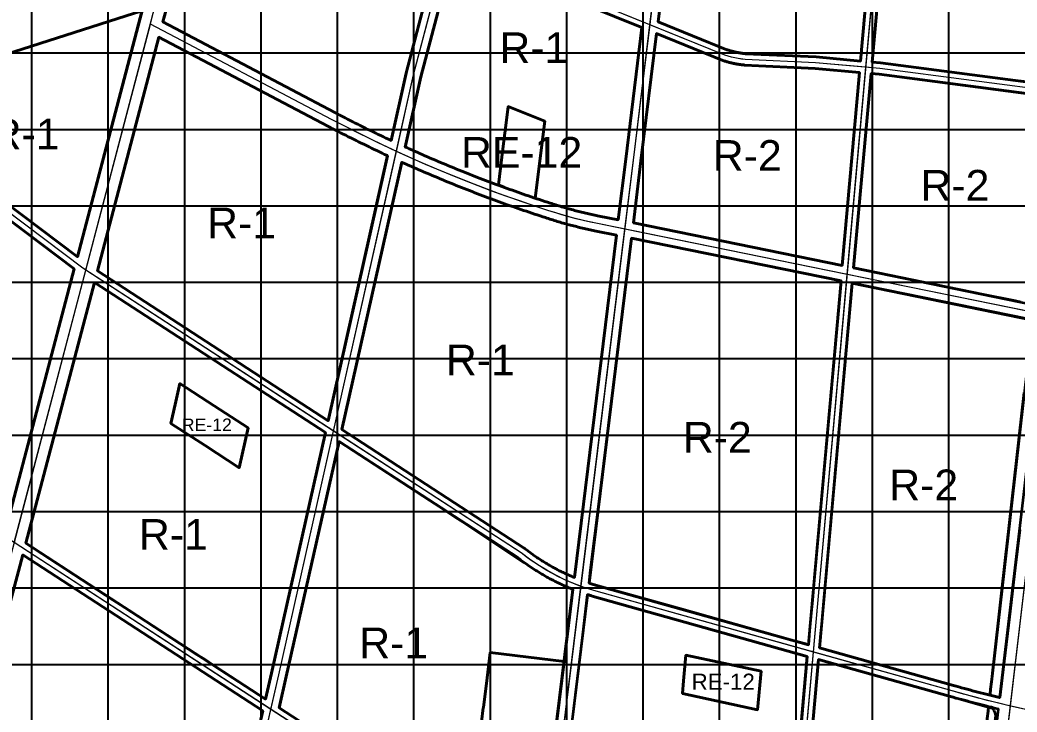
# Model space of a CAD drawing. Header units: millimetres. Extents: x 464536 to 476893, y 870501 to 881610.
# Drawn here: x 467784 to 469089, y 880138 to 881043 of the extents above; entities that cross this region are included whole.
import ezdxf
from ezdxf.enums import TextEntityAlignment as Align

# ---------------------------------------------------------------- set-up
doc = ezdxf.new("R2010")
doc.units = ezdxf.units.MM
for name, color, linetype, lineweight in [('Center_1', 7, 'Continuous', 5), ('Land Use Code', 7, 'Continuous', 35), ('Mixed use', 30, 'Continuous', 35), ('Proposed Road Net work', 7, 'Continuous', 35), ('Recreational _ Environmental', 84, 'Continuous', 35), ('Residence', 50, 'Continuous', 35), ('Services', 170, 'Continuous', 35), ('Urban Agriculture-', 90, 'Continuous', 35)]:
    doc.layers.add(name, color=color, linetype=linetype, lineweight=lineweight)
doc.layers.add('Grid1', color=7, linetype='Continuous')
doc.styles.add('Arial', font='arial.ttf')

msp = doc.modelspace()

# ---------------------------------------------------------------- linework, layer by layer
at = {"layer": 'Center_1'}
for points in [[(469383.8, 880086.4), (469143.9, 880131.8), (469108.7, 880139.1), (469073.7, 880147.1), (469038.8, 880155.8), (469004.2, 880165.2), (468535.4, 880296.6), (468522.6, 880300.7), (468510, 880305.4), (468497.6, 880310.7), (468485.5, 880316.6), (468473.7, 880323.1), (468462.2, 880330.1), (468451.1, 880337.7), (468440.3, 880345.8), (467866.6, 880718.4), (466805, 881519)], [(469174.6, 880945.5), (469173.4, 880945.7), (469156, 880947.6), (469149.6, 880948.3), (468909.8, 880979.6), (468825.7, 880987.2), (468733.3, 880991.5), (468724.4, 880992.7), (468715.6, 880994.6), (468707, 880997.1), (468017.7, 881276.8), (467829.2, 881397.8)], [(467753.2, 880270), (467961, 881060.3), (468044, 881376.1)], [(467878.7, 878637.3), (467878.1, 878640.9), (467874.3, 878668.4), (467870.9, 878695.9), (467867.9, 878723.5), (467865.5, 878751.6), (467863.5, 878779.7), (467862, 878807.9), (467860.8, 878843), (467860.4, 878878.2), (467860.8, 878913.3), (467861.9, 878948.4), (467863.8, 878983.4), (467866.5, 879018.5), (467870, 879053.4), (467874.2, 879088.3), (467879.2, 879123), (468123.2, 880186.3), (468299.5, 880971.3), (468382.5, 881287.1), (468396.6, 881340.5)], [(468151.4, 877312.7), (468278, 878344), (468282.1, 878377), (468282.2, 878378.2), (468587.1, 880859.8), (468634.7, 881247.7), (468643.1, 881315.6)], [(468338.5, 873812.6), (468355.6, 873957.5), (468418.1, 874496.9), (468508.1, 875263.4), (468569.7, 875800.9), (468575.1, 875846.3), (468658.6, 876548.8), (468816.4, 877901.2), (468829.9, 878009.8), (468852.7, 878215), (468863.4, 878307.3), (468873.2, 878383.8), (468885.1, 878491.3), (468895.2, 878573.2), (468896.9, 878586.6), (468907.2, 878673.6), (469113.1, 880420.4), (469144.9, 880701), (469219, 881312.4)], [(468762.3, 879539.8), (468764.2, 879561), (468916.1, 881256.3), (468917.7, 881287.9)], [(469346.1, 879762.3), (469041.1, 879829.9), (468995.4, 879840), (468451.9, 879956.6), (468431.1, 879962.5), (468410.5, 879969.2), (468390.1, 879976.5), (468370.1, 879984.5), (468350.3, 879993.3), (468330.8, 880002.7), (468311.6, 880012.7), (468292.8, 880023.4), (468274.4, 880034.8), (468256.4, 880046.7), (468238.8, 880059.3), (467665.7, 880431.5), (467125.5, 880838.9), (466645, 881201.3)], [(471134.2, 880247.5), (470632, 880350), (469724.8, 880535.1), (468540.3, 880776.8), (468523.8, 880780.3), (468507.5, 880784.3), (468491.3, 880788.9), (468475.2, 880794), (468442.8, 880804.8), (468410.6, 880816.2), (468378.6, 880828.2), (468346.8, 880840.9), (468315.3, 880854.1), (468284, 880868), (468253.1, 880882.5), (468222.4, 880897.5), (468192, 880913.1), (467955.1, 881037.7)]]:
    msp.add_lwpolyline(points, dxfattribs=at)
for points in [[(468608.8, 881036.9, 0), (468634.7, 881247.7, 0), (468643.1, 881315.6, 0)], [(468891.4, 880981.2, 0), (468916.1, 881256.3, 0), (468917.7, 881287.9, 0)], [(467955.1, 881037.7, 0), (467961, 881060.3, 0), (468017.9, 881276.7, 0)], [(468277, 880871.2, 0), (468299.5, 880971.3, 0), (468344.9, 881144, 0)], [(468608.8, 881036.9, 0), (468344.9, 881144, 0)], [(467870.4, 880715.9, 0), (467955.1, 881037.7, 0)], [(468277, 880871.2, 0), (468259.8, 880879.2, 0), (468242.7, 880887.4, 0), (468225.7, 880895.8, 0), (468208.8, 880904.4, 0), (468192, 880913.1, 0), (467955.1, 881037.7, 0)], [(468576, 880769.5, 0), (468587.1, 880859.8, 0), (468608.8, 881036.9, 0)], [(468891.4, 880981.2, 0), (468825.7, 880987.2, 0), (468733.3, 880991.5, 0), (468728.8, 880992, 0), (468724.4, 880992.7, 0), (468720, 880993.6, 0), (468715.6, 880994.6, 0), (468711.3, 880995.7, 0), (468707, 880997.1, 0), (468608.8, 881036.9, 0)], [(467870.4, 880715.9, 0), (467866.6, 880718.4, 0), (467488, 881003.8, 0)], [(468867.1, 880710.1, 0), (468891.4, 880981.2, 0)], [(469174.6, 880945.5, 0), (469173.4, 880945.7, 0), (469156, 880947.6, 0), (469149.6, 880948.3, 0), (468909.8, 880979.6, 0), (468891.4, 880981.2, 0)], [(468194.8, 880505.2, 0), (468277, 880871.2, 0)], [(468576, 880769.5, 0), (468540.3, 880776.8, 0), (468530.9, 880778.7, 0), (468521.5, 880780.9, 0), (468512.1, 880783.1, 0), (468502.8, 880785.6, 0), (468493.6, 880788.2, 0), (468484.4, 880791, 0), (468475.2, 880794, 0), (468456.9, 880800, 0), (468438.5, 880806.3, 0), (468420.3, 880812.7, 0), (468402.1, 880819.3, 0), (468384, 880826.1, 0), (468366, 880833.2, 0), (468348, 880840.4, 0), (468330.1, 880847.8, 0), (468312.3, 880855.4, 0), (468294.6, 880863.2, 0), (468277, 880871.2, 0)], [(468518.6, 880302.1, 0), (468576, 880769.5, 0)], [(468867.1, 880710.1, 0), (468576, 880769.5, 0)], [(467776.7, 880359.4, 0), (467870.4, 880715.9, 0)], [(468194.8, 880505.2, 0), (467870.4, 880715.9, 0)], [(468822.9, 880216.1, 0), (468867.1, 880710.1, 0)], [(469139.7, 880654.5, 0), (468867.1, 880710.1, 0)], [(469080.7, 880145.4, 0), (469113.1, 880420.4, 0), (469139.7, 880654.5, 0)], [(468112.8, 880141.1, 0), (468123.2, 880186.3, 0), (468194.8, 880505.2, 0)], [(468518.6, 880302.1, 0), (468510.9, 880305, 0), (468503.4, 880308.2, 0), (468495.9, 880311.5, 0), (468488.5, 880315.1, 0), (468481.3, 880318.9, 0), (468474.1, 880322.8, 0), (468467.1, 880327, 0), (468460.2, 880331.4, 0), (468453.4, 880336, 0), (468446.8, 880340.8, 0), (468440.3, 880345.8, 0), (468194.8, 880505.2, 0)], [(468112.8, 880141.1, 0), (467776.7, 880359.4, 0)], [(468475.5, 879951.5, 0), (468518.6, 880302.1, 0)], [(468822.9, 880216.1, 0), (468535.4, 880296.6, 0), (468529.8, 880298.3, 0), (468524.2, 880300.2, 0), (468518.6, 880302.1, 0)], [(468793.1, 879883.4, 0), (468822.9, 880216.1, 0)], [(469080.7, 880145.4, 0), (469065.3, 880149.1, 0), (469050, 880152.9, 0), (469034.7, 880156.9, 0), (469019.4, 880161, 0), (469004.2, 880165.2, 0), (468822.9, 880216.1, 0)], [(468020.1, 879737.2, 0), (468112.8, 880141.1, 0)], [(468475.5, 879951.5, 0), (468451.9, 879956.6, 0), (468439.1, 879960.1, 0), (468426.5, 879963.9, 0), (468413.9, 879968, 0), (468401.4, 879972.3, 0), (468389, 879976.9, 0), (468376.7, 879981.8, 0), (468364.5, 879986.9, 0), (468352.4, 879992.3, 0), (468340.5, 879997.9, 0), (468328.6, 880003.7, 0), (468316.9, 880009.8, 0), (468305.3, 880016.2, 0), (468293.9, 880022.8, 0), (468282.5, 880029.6, 0), (468271.4, 880036.7, 0), (468260.4, 880044, 0), (468249.5, 880051.5, 0), (468238.8, 880059.3, 0), (468112.8, 880141.1, 0)], [(469043.4, 879829.4, 0), (469080.7, 880145.4, 0)], [(469383.8, 880086.4, 0), (469143.9, 880131.8, 0), (469128.1, 880135, 0), (469112.2, 880138.3, 0), (469096.4, 880141.8, 0), (469080.7, 880145.4, 0)]]:
    msp.add_polyline3d(points, dxfattribs=at)
at = {"layer": 'Grid1'}
for p, q in [((467800, 870600), (467800, 881600)), ((467900, 870600), (467900, 881600)), ((468000, 870600), (468000, 881600)), ((468100, 870600), (468100, 881600)), ((468200, 870600), (468200, 881600)), ((468300, 870600), (468300, 881600)), ((468400, 870600), (468400, 881600)), ((468500, 870600), (468500, 881600)), ((468600, 870600), (468600, 881600)), ((468700, 870600), (468700, 881600)), ((468700, 870600), (468700, 881600)), ((468800, 870600), (468800, 881600)), ((468900, 870600), (468900, 881600)), ((469000, 870600), (469000, 881600)), ((464700, 881000), (472600, 881000)), ((464700, 880900), (472600, 880900)), ((464700, 880800), (472600, 880800)), ((464700, 880700), (472600, 880700)), ((464700, 880600), (472600, 880600)), ((464700, 880500), (472600, 880500)), ((464700, 880400), (472600, 880400)), ((464700, 880300), (472600, 880300)), ((464700, 880200), (472600, 880200))]:
    msp.add_line(p, q, dxfattribs=at)
at = {"layer": 'Mixed use'}
msp.add_lwpolyline([(469053.9, 880161), (469053.8, 880159.7), (469052.3, 880160.1), (469048.7, 880161), (469045.2, 880161.9), (469041.6, 880162.8), (469038.1, 880163.8), (469034.5, 880164.7), (469031, 880165.6), (469027.4, 880166.6), (469023.9, 880167.6), (469020.3, 880168.5), (469016.8, 880169.5), (469014.6, 880170.1), (469006.2, 880172.5), (468830.9, 880221.6), (468831.2, 880225.5), (468832.6, 880240.5), (468833.7, 880252.8), (468835, 880267.7), (468873.6, 880698.6), (469109.4, 880650.5), (469059.2, 880207.3), (469057.5, 880192.3), (469055.8, 880177.3), (469054.7, 880167.6), (469053.9, 880161)], close=True, dxfattribs=at)
for points in [[(469168, 881112.5, 0), (469147.6, 880956.1, 0), (469135.7, 880957.6, 0), (469134.5, 880957.8, 0), (469108.9, 880961.1, 0), (469087.4, 880963.9, 0), (468910.7, 880987, 0), (468910.4, 880987, 0), (468899.6, 880988, 0), (468923.6, 881255.6, 0), (468923.6, 881255.9, 0), (468925.2, 881287.1, 0), (469141, 881265.3, 0), (469165.9, 881262.8, 0), (469167.2, 881262.7, 0), (469172.1, 881262.2, 0), (469172.6, 881262.1, 0), (469187.4, 881260.6, 0), (469172.6, 881147.5, 0), (469172.4, 881146.3, 0)], [(468883.3, 880974.4, 0), (468860.6, 880721.7, 0), (468587.1, 880777.5, 0), (468597, 880858.6, 0), (468617.5, 881025.3, 0), (468704.2, 880990.1, 0), (468704.5, 880990, 0), (468704.7, 880990, 0), (468705.6, 880989.6, 0), (468706.6, 880989.3, 0), (468707.6, 880989, 0), (468708.6, 880988.7, 0), (468709.5, 880988.4, 0), (468710.5, 880988.2, 0), (468711.5, 880987.9, 0), (468712.5, 880987.6, 0), (468713.5, 880987.4, 0), (468714.5, 880987.1, 0), (468715.5, 880986.9, 0), (468716.5, 880986.7, 0), (468717.5, 880986.4, 0), (468718.4, 880986.2, 0), (468719.4, 880986, 0), (468720.5, 880985.8, 0), (468721.5, 880985.6, 0), (468722.5, 880985.4, 0), (468723.5, 880985.3, 0), (468724.5, 880985.1, 0), (468725.5, 880984.9, 0), (468726.5, 880984.8, 0), (468727.5, 880984.7, 0), (468728.5, 880984.5, 0), (468729.5, 880984.4, 0), (468730.5, 880984.3, 0), (468731.6, 880984.2, 0), (468732.5, 880984.1, 0), (468732.9, 880984, 0), (468825.2, 880979.7, 0)], [(468817.8, 880243.7, 0), (468816.2, 880225.7, 0), (468812.4, 880226.8, 0), (468793, 880232.2, 0), (468792.7, 880232.3, 0), (468647.4, 880273, 0), (468537.5, 880303.8, 0), (468537.3, 880303.9, 0), (468536.1, 880304.2, 0), (468534.7, 880304.7, 0), (468533.4, 880305.1, 0), (468532, 880305.5, 0), (468530.6, 880306, 0), (468529.2, 880306.4, 0), (468529.2, 880306.4, 0), (468530.3, 880315.1, 0), (468531.2, 880323.2, 0), (468542.3, 880413.2, 0), (468584.6, 880757.6, 0), (468858.9, 880701.6, 0), (468823.8, 880310.1, 0), (468821.4, 880284, 0), (468819.9, 880267.4, 0)], [(468533.3, 880289.4, 0), (468814.8, 880210.5, 0), (468807.2, 880125.4, 0), (468798.6, 880028.7, 0), (468786.4, 879892.5, 0), (468486.2, 879956.9, 0), (468506.4, 880120.9, 0), (468520.9, 880238.7, 0), (468527.3, 880291.3, 0), (468527.4, 880291.2, 0), (468528.9, 880290.8, 0), (468530.4, 880290.3, 0), (468531.8, 880289.9, 0), (468533.3, 880289.4, 0), (468533.3, 880289.4, 0)], [(468651.3, 880161.8, 0), (468749.8, 880140.7, 0), (468754.3, 880190.9, 0), (468655.8, 880212, 0), (468652.8, 880178.5, 0)], [(469050.1, 880129.4, 0), (469015.1, 879843.3, 0), (469005.1, 879845.5, 0), (468997, 879847.3, 0), (468801.1, 879889.3, 0), (468829.5, 880206.4, 0), (469002.1, 880158, 0), (469005.7, 880157, 0), (469009.2, 880156, 0), (469010.6, 880155.7, 0), (469010.6, 880155.7, 0), (469051.9, 880144.1, 0), (469051.3, 880138.7, 0)]]:
    msp.add_polyline3d(points, close=True, dxfattribs=at)
msp.add_polyline3d([(469094.3, 880674, 0), (469086.9, 880675.5, 0), (469045, 880684, 0), (468875.4, 880718.6, 0), (468898.2, 880973.1, 0), (468908.9, 880972.1, 0), (469133.9, 880942.7, 0)], dxfattribs=at)
at = {"layer": 'Proposed Road Net work'}
for points in [[(468644.7, 881246.5, 0), (468619.4, 881040.7, 0), (468709.6, 881004.1, 0), (468710.3, 881003.9, 0), (468711.1, 881003.6, 0), (468712, 881003.4, 0), (468712.8, 881003.1, 0), (468713.7, 881002.9, 0), (468714.6, 881002.6, 0), (468715.4, 881002.4, 0), (468716.3, 881002.1, 0), (468717.2, 881001.9, 0), (468718, 881001.7, 0), (468718.9, 881001.5, 0), (468719.8, 881001.3, 0), (468720.7, 881001.1, 0), (468721.5, 881000.9, 0), (468722.4, 881000.7, 0), (468723.3, 881000.5, 0), (468724.2, 881000.4, 0), (468725.1, 881000.2, 0), (468726, 881000.1, 0), (468726.9, 880999.9, 0), (468727.7, 880999.8, 0), (468728.6, 880999.6, 0), (468729.5, 880999.5, 0), (468730.4, 880999.4, 0), (468731.3, 880999.3, 0), (468732.2, 880999.2, 0), (468733.1, 880999.1, 0), (468733.8, 880999, 0), (468826.2, 880994.7, 0), (468884.6, 880989.4, 0), (468908.6, 881256.8, 0)], [(468644.7, 881246.5, 0), (468619.4, 881040.7, 0), (468709.6, 881004.1, 0), (468710.3, 881003.9, 0), (468711.1, 881003.6, 0), (468712, 881003.4, 0), (468712.8, 881003.1, 0), (468713.7, 881002.9, 0), (468714.6, 881002.6, 0), (468715.4, 881002.4, 0), (468716.3, 881002.1, 0), (468717.2, 881001.9, 0), (468718, 881001.7, 0), (468718.9, 881001.5, 0), (468719.8, 881001.3, 0), (468720.7, 881001.1, 0), (468721.5, 881000.9, 0), (468722.4, 881000.7, 0), (468723.3, 881000.5, 0), (468724.2, 881000.4, 0), (468725.1, 881000.2, 0), (468726, 881000.1, 0), (468726.9, 880999.9, 0), (468727.7, 880999.8, 0), (468728.6, 880999.6, 0), (468729.5, 880999.5, 0), (468730.4, 880999.4, 0), (468731.3, 880999.3, 0), (468732.2, 880999.2, 0), (468733.1, 880999.1, 0), (468733.8, 880999, 0), (468826.2, 880994.7, 0), (468884.6, 880989.4, 0), (468908.6, 881256.8, 0)], [(468923.6, 881255.8, 0), (468899.6, 880988, 0), (468910.6, 880987, 0), (469150.4, 880955.7, 0)], [(468923.6, 881255.8, 0), (468899.6, 880988, 0), (468910.6, 880987, 0), (469150.4, 880955.7, 0)], [(467975.5, 881056.5, 0), (467971.3, 881040.5, 0), (468196.6, 880922, 0), (468199.9, 880920.2, 0), (468203.2, 880918.5, 0), (468206.5, 880916.8, 0), (468209.9, 880915.1, 0), (468213.2, 880913.4, 0), (468216.5, 880911.7, 0), (468219.8, 880910, 0), (468223.1, 880908.3, 0), (468226.5, 880906.6, 0), (468229.8, 880905, 0), (468233.2, 880903.3, 0), (468236.5, 880901.6, 0), (468239.8, 880900, 0), (468243.2, 880898.3, 0), (468246.5, 880896.7, 0), (468249.9, 880895.1, 0), (468253.3, 880893.4, 0), (468256.6, 880891.8, 0), (468260, 880890.2, 0), (468263.4, 880888.6, 0), (468266.7, 880887, 0), (468270, 880885.5, 0), (468289.8, 880973.6, 0), (468333.6, 881140.5, 0)], [(467975.5, 881056.5, 0), (467971.3, 881040.5, 0), (468196.6, 880922, 0), (468199.9, 880920.2, 0), (468203.2, 880918.5, 0), (468206.5, 880916.8, 0), (468209.9, 880915.1, 0), (468213.2, 880913.4, 0), (468216.5, 880911.7, 0), (468219.8, 880910, 0), (468223.1, 880908.3, 0), (468226.5, 880906.6, 0), (468229.8, 880905, 0), (468233.2, 880903.3, 0), (468236.5, 880901.6, 0), (468239.8, 880900, 0), (468243.2, 880898.3, 0), (468246.5, 880896.7, 0), (468249.9, 880895.1, 0), (468253.3, 880893.4, 0), (468256.6, 880891.8, 0), (468260, 880890.2, 0), (468263.4, 880888.6, 0), (468266.7, 880887, 0), (468270, 880885.5, 0), (468289.8, 880973.6, 0), (468333.6, 881140.5, 0)], [(467498.3, 881005.5, 0), (467859.5, 880733.2, 0), (467946.5, 881064.1, 0)], [(467498.3, 881005.5, 0), (467859.5, 880733.2, 0), (467946.5, 881064.1, 0)], [(467765.5, 880375.7, 0), (467855.3, 880717.5, 0), (467496.1, 880988.4, 0)], [(467765.5, 880375.7, 0), (467855.3, 880717.5, 0), (467496.1, 880988.4, 0)], [(468466.6, 879961.1, 0), (468508, 880298.1, 0), (468507.2, 880298.5, 0), (468505.8, 880299, 0), (468504.3, 880299.6, 0), (468502.9, 880300.2, 0), (468501.5, 880300.8, 0), (468500.1, 880301.4, 0), (468498.7, 880302, 0), (468497.3, 880302.7, 0), (468495.9, 880303.3, 0), (468494.5, 880303.9, 0), (468493.1, 880304.6, 0), (468491.7, 880305.2, 0), (468490.3, 880305.9, 0), (468488.9, 880306.5, 0), (468487.5, 880307.2, 0), (468486.2, 880307.9, 0), (468484.8, 880308.6, 0), (468483.4, 880309.3, 0), (468482.1, 880310, 0), (468480.7, 880310.7, 0), (468479.3, 880311.4, 0), (468478, 880312.1, 0), (468476.6, 880312.8, 0), (468475.3, 880313.6, 0), (468473.9, 880314.3, 0), (468472.6, 880315.1, 0), (468471.3, 880315.8, 0), (468469.9, 880316.6, 0), (468468.6, 880317.4, 0), (468467.3, 880318.2, 0), (468466, 880318.9, 0), (468464.6, 880319.7, 0), (468463.3, 880320.5, 0), (468462, 880321.3, 0), (468460.7, 880322.2, 0), (468459.4, 880323, 0), (468458.1, 880323.8, 0), (468456.8, 880324.6, 0), (468455.6, 880325.5, 0), (468454.3, 880326.3, 0), (468453, 880327.2, 0), (468451.7, 880328.1, 0), (468450.5, 880328.9, 0), (468449.2, 880329.8, 0), (468448, 880330.7, 0), (468446.7, 880331.6, 0), (468445.5, 880332.5, 0), (468444.2, 880333.4, 0), (468443, 880334.3, 0), (468441.7, 880335.2, 0), (468440.5, 880336.1, 0), (468439.3, 880337.1, 0), (468438.1, 880338, 0), (468436.9, 880338.9, 0), (468435.9, 880339.7, 0), (468202, 880491.6, 0), (468132.9, 880184.1, 0), (468123.5, 880143.1, 0), (468243.1, 880065.5, 0)], [(468466.6, 879961.1, 0), (468508, 880298.1, 0), (468507.2, 880298.5, 0), (468505.8, 880299, 0), (468504.3, 880299.6, 0), (468502.9, 880300.2, 0), (468501.5, 880300.8, 0), (468500.1, 880301.4, 0), (468498.7, 880302, 0), (468497.3, 880302.7, 0), (468495.9, 880303.3, 0), (468494.5, 880303.9, 0), (468493.1, 880304.6, 0), (468491.7, 880305.2, 0), (468490.3, 880305.9, 0), (468488.9, 880306.5, 0), (468487.5, 880307.2, 0), (468486.2, 880307.9, 0), (468484.8, 880308.6, 0), (468483.4, 880309.3, 0), (468482.1, 880310, 0), (468480.7, 880310.7, 0), (468479.3, 880311.4, 0), (468478, 880312.1, 0), (468476.6, 880312.8, 0), (468475.3, 880313.6, 0), (468473.9, 880314.3, 0), (468472.6, 880315.1, 0), (468471.3, 880315.8, 0), (468469.9, 880316.6, 0), (468468.6, 880317.4, 0), (468467.3, 880318.2, 0), (468466, 880318.9, 0), (468464.6, 880319.7, 0), (468463.3, 880320.5, 0), (468462, 880321.3, 0), (468460.7, 880322.2, 0), (468459.4, 880323, 0), (468458.1, 880323.8, 0), (468456.8, 880324.6, 0), (468455.6, 880325.5, 0), (468454.3, 880326.3, 0), (468453, 880327.2, 0), (468451.7, 880328.1, 0), (468450.5, 880328.9, 0), (468449.2, 880329.8, 0), (468448, 880330.7, 0), (468446.7, 880331.6, 0), (468445.5, 880332.5, 0), (468444.2, 880333.4, 0), (468443, 880334.3, 0), (468441.7, 880335.2, 0), (468440.5, 880336.1, 0), (468439.3, 880337.1, 0), (468438.1, 880338, 0), (468436.9, 880338.9, 0), (468435.9, 880339.7, 0), (468202, 880491.6, 0), (468132.9, 880184.1, 0), (468123.5, 880143.1, 0), (468243.1, 880065.5, 0)], [(468012.2, 879747.5, 0), (468102.1, 880139.1, 0), (467787.9, 880343.2, 0), (467767.7, 880266.2, 0)], [(468012.2, 879747.5, 0), (468102.1, 880139.1, 0), (467787.9, 880343.2, 0), (467767.7, 880266.2, 0)]]:
    msp.add_polyline3d(points, dxfattribs=at)
for points in [[(468309.2, 880968.9, 0), (468288.5, 880876.9, 0), (468290.5, 880876.1, 0), (468293.9, 880874.5, 0), (468297.3, 880873, 0), (468300.7, 880871.5, 0), (468304.1, 880870, 0), (468307.5, 880868.5, 0), (468310.9, 880867, 0), (468314.3, 880865.5, 0), (468317.7, 880864, 0), (468321.2, 880862.5, 0), (468324.6, 880861, 0), (468328, 880859.6, 0), (468331.5, 880858.1, 0), (468334.9, 880856.6, 0), (468338.3, 880855.2, 0), (468341.8, 880853.8, 0), (468345.2, 880852.3, 0), (468348.7, 880850.9, 0), (468352.1, 880849.5, 0), (468355.6, 880848.1, 0), (468359.1, 880846.7, 0), (468362.5, 880845.3, 0), (468366, 880843.9, 0), (468369.4, 880842.5, 0), (468372.9, 880841.2, 0), (468376.4, 880839.8, 0), (468379.9, 880838.5, 0), (468383.3, 880837.1, 0), (468386.8, 880835.8, 0), (468390.3, 880834.4, 0), (468393.8, 880833.1, 0), (468397.3, 880831.8, 0), (468400.8, 880830.5, 0), (468404.3, 880829.2, 0), (468407.8, 880827.9, 0), (468411.3, 880826.6, 0), (468414.8, 880825.3, 0), (468418.3, 880824, 0), (468421.8, 880822.8, 0), (468425.3, 880821.5, 0), (468428.8, 880820.3, 0), (468432.4, 880819, 0), (468435.9, 880817.8, 0), (468439.4, 880816.5, 0), (468442.9, 880815.3, 0), (468446.4, 880814.1, 0), (468450, 880812.9, 0), (468453.5, 880811.7, 0), (468457, 880810.5, 0), (468460.6, 880809.3, 0), (468464.1, 880808.1, 0), (468467.7, 880807, 0), (468471.2, 880805.8, 0), (468474.8, 880804.6, 0), (468478.4, 880803.5, 0), (468480.3, 880802.9, 0), (468482.1, 880802.2, 0), (468484, 880801.6, 0), (468485.8, 880801.1, 0), (468487.7, 880800.5, 0), (468489.5, 880799.9, 0), (468491.4, 880799.3, 0), (468493.2, 880798.8, 0), (468495.1, 880798.2, 0), (468496.9, 880797.7, 0), (468498.8, 880797.1, 0), (468500.7, 880796.6, 0), (468502.5, 880796, 0), (468504.4, 880795.5, 0), (468506.3, 880795, 0), (468508.2, 880794.5, 0), (468510, 880794, 0), (468511.9, 880793.5, 0), (468513.8, 880793, 0), (468515.7, 880792.6, 0), (468517.6, 880792.1, 0), (468519.4, 880791.6, 0), (468521.3, 880791.2, 0), (468523.2, 880790.7, 0), (468525.1, 880790.3, 0), (468527, 880789.8, 0), (468528.9, 880789.4, 0), (468530.8, 880789, 0), (468532.7, 880788.6, 0), (468534.6, 880788.2, 0), (468536.5, 880787.8, 0), (468538.4, 880787.4, 0), (468540.3, 880787, 0), (468542.3, 880786.6, 0), (468567.4, 880781.5, 0), (468577.2, 880861, 0), (468598.3, 881033.1, 0), (468352.3, 881132.9, 0)], [(468309.2, 880968.9, 0), (468288.5, 880876.9, 0), (468290.5, 880876.1, 0), (468293.9, 880874.5, 0), (468297.3, 880873, 0), (468300.7, 880871.5, 0), (468304.1, 880870, 0), (468307.5, 880868.5, 0), (468310.9, 880867, 0), (468314.3, 880865.5, 0), (468317.7, 880864, 0), (468321.2, 880862.5, 0), (468324.6, 880861, 0), (468328, 880859.6, 0), (468331.5, 880858.1, 0), (468334.9, 880856.6, 0), (468338.3, 880855.2, 0), (468341.8, 880853.8, 0), (468345.2, 880852.3, 0), (468348.7, 880850.9, 0), (468352.1, 880849.5, 0), (468355.6, 880848.1, 0), (468359.1, 880846.7, 0), (468362.5, 880845.3, 0), (468366, 880843.9, 0), (468369.4, 880842.5, 0), (468372.9, 880841.2, 0), (468376.4, 880839.8, 0), (468379.9, 880838.5, 0), (468383.3, 880837.1, 0), (468386.8, 880835.8, 0), (468390.3, 880834.4, 0), (468393.8, 880833.1, 0), (468397.3, 880831.8, 0), (468400.8, 880830.5, 0), (468404.3, 880829.2, 0), (468407.8, 880827.9, 0), (468411.3, 880826.6, 0), (468414.8, 880825.3, 0), (468418.3, 880824, 0), (468421.8, 880822.8, 0), (468425.3, 880821.5, 0), (468428.8, 880820.3, 0), (468432.4, 880819, 0), (468435.9, 880817.8, 0), (468439.4, 880816.5, 0), (468442.9, 880815.3, 0), (468446.4, 880814.1, 0), (468450, 880812.9, 0), (468453.5, 880811.7, 0), (468457, 880810.5, 0), (468460.6, 880809.3, 0), (468464.1, 880808.1, 0), (468467.7, 880807, 0), (468471.2, 880805.8, 0), (468474.8, 880804.6, 0), (468478.4, 880803.5, 0), (468480.3, 880802.9, 0), (468482.1, 880802.2, 0), (468484, 880801.6, 0), (468485.8, 880801.1, 0), (468487.7, 880800.5, 0), (468489.5, 880799.9, 0), (468491.4, 880799.3, 0), (468493.2, 880798.8, 0), (468495.1, 880798.2, 0), (468496.9, 880797.7, 0), (468498.8, 880797.1, 0), (468500.7, 880796.6, 0), (468502.5, 880796, 0), (468504.4, 880795.5, 0), (468506.3, 880795, 0), (468508.2, 880794.5, 0), (468510, 880794, 0), (468511.9, 880793.5, 0), (468513.8, 880793, 0), (468515.7, 880792.6, 0), (468517.6, 880792.1, 0), (468519.4, 880791.6, 0), (468521.3, 880791.2, 0), (468523.2, 880790.7, 0), (468525.1, 880790.3, 0), (468527, 880789.8, 0), (468528.9, 880789.4, 0), (468530.8, 880789, 0), (468532.7, 880788.6, 0), (468534.6, 880788.2, 0), (468536.5, 880787.8, 0), (468538.4, 880787.4, 0), (468540.3, 880787, 0), (468542.3, 880786.6, 0), (468567.4, 880781.5, 0), (468577.2, 880861, 0), (468598.3, 881033.1, 0), (468352.3, 881132.9, 0)], [(468597, 880858.6, 0), (468587.1, 880777.5, 0), (468860.6, 880721.7, 0), (468883.3, 880974.4, 0), (468825.2, 880979.7, 0), (468732.7, 880984.1, 0), (468731.6, 880984.2, 0), (468730.5, 880984.3, 0), (468729.5, 880984.4, 0), (468728.5, 880984.5, 0), (468727.5, 880984.7, 0), (468726.5, 880984.8, 0), (468725.5, 880984.9, 0), (468724.5, 880985.1, 0), (468723.5, 880985.3, 0), (468722.5, 880985.4, 0), (468721.5, 880985.6, 0), (468720.5, 880985.8, 0), (468719.4, 880986, 0), (468718.4, 880986.2, 0), (468717.5, 880986.4, 0), (468716.5, 880986.7, 0), (468715.5, 880986.9, 0), (468714.5, 880987.1, 0), (468713.5, 880987.4, 0), (468712.5, 880987.6, 0), (468711.5, 880987.9, 0), (468710.5, 880988.2, 0), (468709.5, 880988.4, 0), (468708.6, 880988.7, 0), (468707.6, 880989, 0), (468706.6, 880989.3, 0), (468705.6, 880989.6, 0), (468704.4, 880990, 0), (468617.5, 881025.3, 0)], [(468597, 880858.6, 0), (468587.1, 880777.5, 0), (468860.6, 880721.7, 0), (468883.3, 880974.4, 0), (468825.2, 880979.7, 0), (468732.7, 880984.1, 0), (468731.6, 880984.2, 0), (468730.5, 880984.3, 0), (468729.5, 880984.4, 0), (468728.5, 880984.5, 0), (468727.5, 880984.7, 0), (468726.5, 880984.8, 0), (468725.5, 880984.9, 0), (468724.5, 880985.1, 0), (468723.5, 880985.3, 0), (468722.5, 880985.4, 0), (468721.5, 880985.6, 0), (468720.5, 880985.8, 0), (468719.4, 880986, 0), (468718.4, 880986.2, 0), (468717.5, 880986.4, 0), (468716.5, 880986.7, 0), (468715.5, 880986.9, 0), (468714.5, 880987.1, 0), (468713.5, 880987.4, 0), (468712.5, 880987.6, 0), (468711.5, 880987.9, 0), (468710.5, 880988.2, 0), (468709.5, 880988.4, 0), (468708.6, 880988.7, 0), (468707.6, 880989, 0), (468706.6, 880989.3, 0), (468705.6, 880989.6, 0), (468704.4, 880990, 0), (468617.5, 881025.3, 0)], [(467885.7, 880714.9, 0), (468187.6, 880518.8, 0), (468265.3, 880865.6, 0), (468261.6, 880867.3, 0), (468258.2, 880868.9, 0), (468254.8, 880870.5, 0), (468251.4, 880872.2, 0), (468248, 880873.8, 0), (468244.6, 880875.4, 0), (468241.2, 880877.1, 0), (468237.8, 880878.7, 0), (468234.4, 880880.4, 0), (468231, 880882, 0), (468227.6, 880883.7, 0), (468224.2, 880885.4, 0), (468220.9, 880887.1, 0), (468217.5, 880888.8, 0), (468214.1, 880890.4, 0), (468210.8, 880892.2, 0), (468207.4, 880893.9, 0), (468204, 880895.6, 0), (468200.7, 880897.3, 0), (468197.3, 880899, 0), (468194, 880900.8, 0), (468190.6, 880902.5, 0), (468187.3, 880904.3, 0), (467966.1, 881020.7, 0)], [(467885.7, 880714.9, 0), (468187.6, 880518.8, 0), (468265.3, 880865.6, 0), (468261.6, 880867.3, 0), (468258.2, 880868.9, 0), (468254.8, 880870.5, 0), (468251.4, 880872.2, 0), (468248, 880873.8, 0), (468244.6, 880875.4, 0), (468241.2, 880877.1, 0), (468237.8, 880878.7, 0), (468234.4, 880880.4, 0), (468231, 880882, 0), (468227.6, 880883.7, 0), (468224.2, 880885.4, 0), (468220.9, 880887.1, 0), (468217.5, 880888.8, 0), (468214.1, 880890.4, 0), (468210.8, 880892.2, 0), (468207.4, 880893.9, 0), (468204, 880895.6, 0), (468200.7, 880897.3, 0), (468197.3, 880899, 0), (468194, 880900.8, 0), (468190.6, 880902.5, 0), (468187.3, 880904.3, 0), (467966.1, 881020.7, 0)], [(468898.2, 880973.1, 0), (468875.4, 880718.6, 0), (469126, 880667.5, 0), (469130, 880702.7, 0), (469158.7, 880939.7, 0), (469155.2, 880940.1, 0), (469148.7, 880940.8, 0), (468908.9, 880972.1, 0)], [(468898.2, 880973.1, 0), (468875.4, 880718.6, 0), (469126, 880667.5, 0), (469130, 880702.7, 0), (469158.7, 880939.7, 0), (469155.2, 880940.1, 0), (469148.7, 880940.8, 0), (468908.9, 880972.1, 0)], [(468205.5, 880507.2, 0), (468444.4, 880352.1, 0), (468444.9, 880351.7, 0), (468446.1, 880350.8, 0), (468447.2, 880349.9, 0), (468448.4, 880349, 0), (468449.6, 880348.1, 0), (468450.7, 880347.2, 0), (468451.9, 880346.4, 0), (468453.1, 880345.5, 0), (468454.2, 880344.6, 0), (468455.4, 880343.8, 0), (468456.6, 880342.9, 0), (468457.8, 880342.1, 0), (468459, 880341.3, 0), (468460.2, 880340.4, 0), (468461.4, 880339.6, 0), (468462.6, 880338.8, 0), (468463.8, 880338, 0), (468465, 880337.2, 0), (468466.3, 880336.4, 0), (468467.5, 880335.6, 0), (468468.7, 880334.9, 0), (468470, 880334.1, 0), (468471.2, 880333.3, 0), (468472.4, 880332.6, 0), (468473.7, 880331.8, 0), (468474.9, 880331.1, 0), (468476.2, 880330.3, 0), (468477.4, 880329.6, 0), (468478.7, 880328.9, 0), (468480, 880328.1, 0), (468481.2, 880327.4, 0), (468482.5, 880326.7, 0), (468483.8, 880326, 0), (468485.1, 880325.3, 0), (468486.4, 880324.6, 0), (468487.6, 880324, 0), (468488.9, 880323.3, 0), (468490.2, 880322.6, 0), (468491.5, 880322, 0), (468492.8, 880321.3, 0), (468494.1, 880320.7, 0), (468495.5, 880320, 0), (468496.8, 880319.4, 0), (468498.1, 880318.8, 0), (468499.4, 880318.2, 0), (468500.7, 880317.6, 0), (468502.1, 880317, 0), (468503.4, 880316.4, 0), (468504.7, 880315.8, 0), (468506, 880315.2, 0), (468507.4, 880314.6, 0), (468508.7, 880314, 0), (468509.9, 880313.5, 0), (468564.9, 880761.6, 0), (468538.3, 880767, 0), (468536.4, 880767.4, 0), (468534.4, 880767.8, 0), (468532.4, 880768.2, 0), (468530.5, 880768.6, 0), (468528.5, 880769, 0), (468526.5, 880769.5, 0), (468524.5, 880769.9, 0), (468522.6, 880770.3, 0), (468520.6, 880770.8, 0), (468518.6, 880771.2, 0), (468516.7, 880771.7, 0), (468514.7, 880772.2, 0), (468512.8, 880772.7, 0), (468510.8, 880773.2, 0), (468508.8, 880773.7, 0), (468506.9, 880774.2, 0), (468504.9, 880774.7, 0), (468503, 880775.2, 0), (468501, 880775.7, 0), (468499.1, 880776.2, 0), (468497.1, 880776.8, 0), (468495.2, 880777.3, 0), (468493.3, 880777.9, 0), (468491.3, 880778.5, 0), (468489.4, 880779, 0), (468487.5, 880779.6, 0), (468485.5, 880780.2, 0), (468483.6, 880780.8, 0), (468481.7, 880781.4, 0), (468479.7, 880782, 0), (468477.8, 880782.6, 0), (468475.9, 880783.2, 0), (468474, 880783.9, 0), (468472.1, 880784.5, 0), (468468.6, 880785.6, 0), (468465, 880786.8, 0), (468461.4, 880788, 0), (468457.8, 880789.2, 0), (468454.3, 880790.3, 0), (468450.7, 880791.5, 0), (468447.1, 880792.8, 0), (468443.5, 880794, 0), (468440, 880795.2, 0), (468436.4, 880796.4, 0), (468432.8, 880797.7, 0), (468429.3, 880798.9, 0), (468425.7, 880800.1, 0), (468422.1, 880801.4, 0), (468418.6, 880802.7, 0), (468415, 880803.9, 0), (468411.5, 880805.2, 0), (468407.9, 880806.5, 0), (468404.4, 880807.8, 0), (468400.9, 880809.1, 0), (468397.3, 880810.4, 0), (468393.8, 880811.7, 0), (468390.2, 880813.1, 0), (468386.7, 880814.4, 0), (468383.2, 880815.7, 0), (468379.7, 880817.1, 0), (468376.1, 880818.5, 0), (468372.6, 880819.8, 0), (468369.1, 880821.2, 0), (468365.6, 880822.6, 0), (468362.1, 880824, 0), (468358.6, 880825.3, 0), (468355.1, 880826.7, 0), (468351.6, 880828.2, 0), (468348.1, 880829.6, 0), (468344.6, 880831, 0), (468341.1, 880832.4, 0), (468337.6, 880833.9, 0), (468334.1, 880835.3, 0), (468330.6, 880836.8, 0), (468327.1, 880838.2, 0), (468323.7, 880839.7, 0), (468320.2, 880841.2, 0), (468316.7, 880842.6, 0), (468313.3, 880844.1, 0), (468309.8, 880845.6, 0), (468306.3, 880847.1, 0), (468302.9, 880848.6, 0), (468299.4, 880850.2, 0), (468296, 880851.7, 0), (468292.5, 880853.2, 0), (468289.1, 880854.8, 0), (468285.6, 880856.3, 0), (468284.1, 880857, 0)], [(468205.5, 880507.2, 0), (468444.4, 880352.1, 0), (468444.9, 880351.7, 0), (468446.1, 880350.8, 0), (468447.2, 880349.9, 0), (468448.4, 880349, 0), (468449.6, 880348.1, 0), (468450.7, 880347.2, 0), (468451.9, 880346.4, 0), (468453.1, 880345.5, 0), (468454.2, 880344.6, 0), (468455.4, 880343.8, 0), (468456.6, 880342.9, 0), (468457.8, 880342.1, 0), (468459, 880341.3, 0), (468460.2, 880340.4, 0), (468461.4, 880339.6, 0), (468462.6, 880338.8, 0), (468463.8, 880338, 0), (468465, 880337.2, 0), (468466.3, 880336.4, 0), (468467.5, 880335.6, 0), (468468.7, 880334.9, 0), (468470, 880334.1, 0), (468471.2, 880333.3, 0), (468472.4, 880332.6, 0), (468473.7, 880331.8, 0), (468474.9, 880331.1, 0), (468476.2, 880330.3, 0), (468477.4, 880329.6, 0), (468478.7, 880328.9, 0), (468480, 880328.1, 0), (468481.2, 880327.4, 0), (468482.5, 880326.7, 0), (468483.8, 880326, 0), (468485.1, 880325.3, 0), (468486.4, 880324.6, 0), (468487.6, 880324, 0), (468488.9, 880323.3, 0), (468490.2, 880322.6, 0), (468491.5, 880322, 0), (468492.8, 880321.3, 0), (468494.1, 880320.7, 0), (468495.5, 880320, 0), (468496.8, 880319.4, 0), (468498.1, 880318.8, 0), (468499.4, 880318.2, 0), (468500.7, 880317.6, 0), (468502.1, 880317, 0), (468503.4, 880316.4, 0), (468504.7, 880315.8, 0), (468506, 880315.2, 0), (468507.4, 880314.6, 0), (468508.7, 880314, 0), (468509.9, 880313.5, 0), (468564.9, 880761.6, 0), (468538.3, 880767, 0), (468536.4, 880767.4, 0), (468534.4, 880767.8, 0), (468532.4, 880768.2, 0), (468530.5, 880768.6, 0), (468528.5, 880769, 0), (468526.5, 880769.5, 0), (468524.5, 880769.9, 0), (468522.6, 880770.3, 0), (468520.6, 880770.8, 0), (468518.6, 880771.2, 0), (468516.7, 880771.7, 0), (468514.7, 880772.2, 0), (468512.8, 880772.7, 0), (468510.8, 880773.2, 0), (468508.8, 880773.7, 0), (468506.9, 880774.2, 0), (468504.9, 880774.7, 0), (468503, 880775.2, 0), (468501, 880775.7, 0), (468499.1, 880776.2, 0), (468497.1, 880776.8, 0), (468495.2, 880777.3, 0), (468493.3, 880777.9, 0), (468491.3, 880778.5, 0), (468489.4, 880779, 0), (468487.5, 880779.6, 0), (468485.5, 880780.2, 0), (468483.6, 880780.8, 0), (468481.7, 880781.4, 0), (468479.7, 880782, 0), (468477.8, 880782.6, 0), (468475.9, 880783.2, 0), (468474, 880783.9, 0), (468472.1, 880784.5, 0), (468468.6, 880785.6, 0), (468465, 880786.8, 0), (468461.4, 880788, 0), (468457.8, 880789.2, 0), (468454.3, 880790.3, 0), (468450.7, 880791.5, 0), (468447.1, 880792.8, 0), (468443.5, 880794, 0), (468440, 880795.2, 0), (468436.4, 880796.4, 0), (468432.8, 880797.7, 0), (468429.3, 880798.9, 0), (468425.7, 880800.1, 0), (468422.1, 880801.4, 0), (468418.6, 880802.7, 0), (468415, 880803.9, 0), (468411.5, 880805.2, 0), (468407.9, 880806.5, 0), (468404.4, 880807.8, 0), (468400.9, 880809.1, 0), (468397.3, 880810.4, 0), (468393.8, 880811.7, 0), (468390.2, 880813.1, 0), (468386.7, 880814.4, 0), (468383.2, 880815.7, 0), (468379.7, 880817.1, 0), (468376.1, 880818.5, 0), (468372.6, 880819.8, 0), (468369.1, 880821.2, 0), (468365.6, 880822.6, 0), (468362.1, 880824, 0), (468358.6, 880825.3, 0), (468355.1, 880826.7, 0), (468351.6, 880828.2, 0), (468348.1, 880829.6, 0), (468344.6, 880831, 0), (468341.1, 880832.4, 0), (468337.6, 880833.9, 0), (468334.1, 880835.3, 0), (468330.6, 880836.8, 0), (468327.1, 880838.2, 0), (468323.7, 880839.7, 0), (468320.2, 880841.2, 0), (468316.7, 880842.6, 0), (468313.3, 880844.1, 0), (468309.8, 880845.6, 0), (468306.3, 880847.1, 0), (468302.9, 880848.6, 0), (468299.4, 880850.2, 0), (468296, 880851.7, 0), (468292.5, 880853.2, 0), (468289.1, 880854.8, 0), (468285.6, 880856.3, 0), (468284.1, 880857, 0)], [(468584.6, 880757.6, 0), (468529.2, 880306.4, 0), (468530.6, 880306, 0), (468532, 880305.5, 0), (468533.4, 880305.1, 0), (468534.7, 880304.7, 0), (468536.1, 880304.2, 0), (468537.5, 880303.8, 0), (468816.2, 880225.7, 0), (468858.9, 880701.6, 0)], [(468584.6, 880757.6, 0), (468529.2, 880306.4, 0), (468530.6, 880306, 0), (468532, 880305.5, 0), (468533.4, 880305.1, 0), (468534.7, 880304.7, 0), (468536.1, 880304.2, 0), (468537.5, 880303.8, 0), (468816.2, 880225.7, 0), (468858.9, 880701.6, 0)], [(467792, 880358.5, 0), (468105.7, 880154.7, 0), (468113.4, 880188.5, 0), (468184.1, 880503.2, 0), (467881.7, 880699.6, 0)], [(467792, 880358.5, 0), (468105.7, 880154.7, 0), (468113.4, 880188.5, 0), (468184.1, 880503.2, 0), (467881.7, 880699.6, 0)], [(469123.8, 880647.6, 0), (468873.6, 880698.6, 0), (468830.9, 880221.6, 0), (469006.2, 880172.5, 0), (469009.7, 880171.5, 0), (469013.3, 880170.5, 0), (469016.8, 880169.5, 0), (469020.3, 880168.5, 0), (469023.9, 880167.6, 0), (469027.4, 880166.6, 0), (469031, 880165.6, 0), (469034.5, 880164.7, 0), (469038.1, 880163.8, 0), (469041.6, 880162.8, 0), (469045.2, 880161.9, 0), (469048.7, 880161, 0), (469052.3, 880160.1, 0), (469055.8, 880159.2, 0), (469059.4, 880158.3, 0), (469063, 880157.4, 0), (469066.5, 880156.5, 0), (469066.9, 880156.5, 0), (469098.2, 880422.1, 0)], [(469123.8, 880647.6, 0), (468873.6, 880698.6, 0), (468830.9, 880221.6, 0), (469006.2, 880172.5, 0), (469009.7, 880171.5, 0), (469013.3, 880170.5, 0), (469016.8, 880169.5, 0), (469020.3, 880168.5, 0), (469023.9, 880167.6, 0), (469027.4, 880166.6, 0), (469031, 880165.6, 0), (469034.5, 880164.7, 0), (469038.1, 880163.8, 0), (469041.6, 880162.8, 0), (469045.2, 880161.9, 0), (469048.7, 880161, 0), (469052.3, 880160.1, 0), (469055.8, 880159.2, 0), (469059.4, 880158.3, 0), (469063, 880157.4, 0), (469066.5, 880156.5, 0), (469066.9, 880156.5, 0), (469098.2, 880422.1, 0)], [(468528.9, 880290.8, 0), (468527.3, 880291.2, 0), (468486.2, 879956.9, 0), (468786.4, 879892.5, 0), (468814.8, 880210.5, 0), (468533.3, 880289.4, 0), (468531.8, 880289.9, 0), (468530.4, 880290.3, 0)], [(468528.9, 880290.8, 0), (468527.3, 880291.2, 0), (468486.2, 879956.9, 0), (468786.4, 879892.5, 0), (468814.8, 880210.5, 0), (468533.3, 880289.4, 0), (468531.8, 880289.9, 0), (468530.4, 880290.3, 0)], [(468829.5, 880206.4, 0), (468801.1, 879889.3, 0), (468997, 879847.3, 0), (469029.6, 879840.1, 0), (469065.1, 880141.4, 0), (469062.9, 880142, 0), (469059.4, 880142.9, 0), (469055.8, 880143.8, 0), (469052.2, 880144.6, 0), (469048.6, 880145.6, 0), (469045, 880146.5, 0), (469041.4, 880147.4, 0), (469037.8, 880148.3, 0), (469034.2, 880149.3, 0), (469030.7, 880150.2, 0), (469027.1, 880151.2, 0), (469023.5, 880152.1, 0), (469019.9, 880153.1, 0), (469016.4, 880154.1, 0), (469012.8, 880155, 0), (469009.2, 880156, 0), (469005.7, 880157, 0), (469002.1, 880158, 0)], [(468829.5, 880206.4, 0), (468801.1, 879889.3, 0), (468997, 879847.3, 0), (469029.6, 879840.1, 0), (469065.1, 880141.4, 0), (469062.9, 880142, 0), (469059.4, 880142.9, 0), (469055.8, 880143.8, 0), (469052.2, 880144.6, 0), (469048.6, 880145.6, 0), (469045, 880146.5, 0), (469041.4, 880147.4, 0), (469037.8, 880148.3, 0), (469034.2, 880149.3, 0), (469030.7, 880150.2, 0), (469027.1, 880151.2, 0), (469023.5, 880152.1, 0), (469019.9, 880153.1, 0), (469016.4, 880154.1, 0), (469012.8, 880155, 0), (469009.2, 880156, 0), (469005.7, 880157, 0), (469002.1, 880158, 0)]]:
    msp.add_polyline3d(points, close=True, dxfattribs=at)
at = {"layer": 'Recreational _ Environmental'}
for points in [[(468471.1, 880910.5), (468458.8, 880809.9), (468457, 880810.5), (468453.5, 880811.7), (468450, 880812.9), (468446.4, 880814.1), (468442.9, 880815.3), (468439.4, 880816.5), (468435.9, 880817.8), (468432.4, 880819), (468428.8, 880820.3), (468425.3, 880821.5), (468421.8, 880822.8), (468418.3, 880824), (468417.9, 880824.2), (468410.5, 880827.2), (468416.3, 880874.7), (468421.4, 880915.6), (468423.1, 880930)], [(468083, 880509.3), (468071.3, 880457.2), (468026.6, 880486.3), (467981.8, 880515.3), (467987.4, 880540.1), (467993.5, 880567.4), (468038.3, 880538.3)], [(468754.3, 880190.9), (468749.8, 880140.7), (468651.3, 880161.8), (468652.8, 880178.5), (468655.8, 880212)], [(469031.2, 879879.1), (469027.1, 879840.6), (469015.1, 879843.3), (469050.1, 880129.4), (469051.3, 880138.7), (469051.9, 880144.1), (469056.7, 880142.7), (469057.7, 880141.6), (469059, 880139.7), (469059.9, 880137.7), (469060.6, 880135.5), (469060.9, 880133.3), (469049.9, 880040.3), (469047.7, 880021.2), (469041.6, 879971.3), (469037.5, 879934.5), (469034.7, 879909.9)]]:
    msp.add_lwpolyline(points, close=True, dxfattribs=at)
msp.add_lwpolyline([(469092.8, 880375.9), (469086.9, 880326.5), (469079.3, 880262.1), (469071.2, 880193.3), (469069.1, 880175.1), (469066.9, 880156.6), (469066.9, 880156.5), (469066.5, 880156.5), (469063, 880157.4), (469059.4, 880158.3), (469057.4, 880158.8), (469055.8, 880159.2), (469054.8, 880159.5), (469054.2, 880159.6), (469053.8, 880159.7), (469053.9, 880161), (469053.9, 880161), (469054.7, 880167.6), (469055.8, 880177.3), (469056.1, 880180.4), (469057.5, 880192.3), (469059.2, 880207.3), (469075.1, 880347.7), (469075.9, 880354.5), (469098.7, 880555.5)], dxfattribs=at)
at = {"layer": 'Residence'}
for points in [[(468908.6, 881256.8), (468884.6, 880989.4), (468826.4, 880994.7), (468826.1, 880994.7), (468733.8, 880999), (468733.1, 880999.1), (468732.2, 880999.2), (468731.3, 880999.3), (468730.4, 880999.4), (468729.5, 880999.5), (468728.6, 880999.6), (468727.7, 880999.8), (468727.7, 880999.8), (468726.9, 880999.9), (468726.8, 880999.9), (468726, 881000.1), (468726, 881000.1), (468725.1, 881000.2), (468725.1, 881000.2), (468724.2, 881000.4), (468723.3, 881000.5), (468722.4, 881000.7), (468722.4, 881000.7), (468721.5, 881000.9), (468721.5, 881000.9), (468720.7, 881001.1), (468720.7, 881001.1), (468719.8, 881001.3), (468719.8, 881001.3), (468718.9, 881001.5), (468718.9, 881001.5), (468718, 881001.7), (468717.2, 881001.9), (468716.3, 881002.1), (468715.4, 881002.4), (468715.4, 881002.4), (468714.6, 881002.6), (468714.5, 881002.6), (468713.7, 881002.9), (468712.8, 881003.1), (468712.8, 881003.1), (468712, 881003.4), (468712, 881003.4), (468711.1, 881003.6), (468710.3, 881003.9), (468709.6, 881004.1), (468619.4, 881040.7), (468643.6, 881237.7)], [(468333.6, 881140.5), (468289.8, 880973.8), (468289.7, 880973.5), (468270, 880885.5), (468266.7, 880887), (468263.4, 880888.6), (468260, 880890.2), (468256.6, 880891.8), (468253.3, 880893.4), (468249.9, 880895.1), (468246.5, 880896.7), (468243.2, 880898.3), (468239.8, 880900), (468236.5, 880901.6), (468233.2, 880903.3), (468229.8, 880905), (468226.5, 880906.6), (468223.1, 880908.3), (468219.8, 880910), (468216.5, 880911.7), (468213.2, 880913.4), (468209.9, 880915.1), (468206.5, 880916.8), (468203.2, 880918.5), (468199.9, 880920.2), (468196.6, 880922), (467971.3, 881040.5), (467975.5, 881056.5)], [(467588, 880919), (467855.3, 880717.5), (467765.5, 880375.7)], [(468242.9, 880065.6), (468123.5, 880143.1), (468132.9, 880184.1), (468202, 880491.6), (468320.8, 880414.4), (468333.2, 880406.4), (468354.1, 880392.8), (468364.3, 880386.2), (468444, 880333.5), (468444.2, 880333.4), (468445.5, 880332.5), (468446.7, 880331.6), (468448, 880330.7), (468449.2, 880329.8), (468450.5, 880328.9), (468451.7, 880328.1), (468453, 880327.2), (468454.3, 880326.3), (468455.6, 880325.5), (468456.8, 880324.6), (468458.1, 880323.8), (468459.4, 880323), (468460.7, 880322.2), (468462, 880321.3), (468463.3, 880320.5), (468464.6, 880319.7), (468466, 880318.9), (468467.3, 880318.2), (468468.6, 880317.4), (468469.9, 880316.6), (468471.3, 880315.8), (468472.6, 880315.1), (468473.9, 880314.3), (468475.3, 880313.6), (468476.6, 880312.8), (468478, 880312.1), (468479.3, 880311.4), (468480.7, 880310.7), (468482.1, 880310), (468483.4, 880309.3), (468484.8, 880308.6), (468486.2, 880307.9), (468487.5, 880307.2), (468488.9, 880306.5), (468490.3, 880305.9), (468491.7, 880305.2), (468493.1, 880304.6), (468494.5, 880303.9), (468495.9, 880303.3), (468497.3, 880302.7), (468498.7, 880302), (468500.1, 880301.4), (468501.5, 880300.8), (468502.9, 880300.2), (468504.3, 880299.6), (468505.8, 880299), (468507.2, 880298.5), (468508, 880298.1), (468496.4, 880203.8), (468399.7, 880215.7), (468395.6, 880182.6), (468390.8, 880143.7), (468390.7, 880143.1), (468381.7, 880069.9)]]:
    msp.add_lwpolyline(points, dxfattribs=at)
for points in [[(468598.3, 881033.1), (468577.2, 880861), (468567.4, 880781.5), (468542.3, 880786.6), (468540.3, 880787), (468538.4, 880787.4), (468536.5, 880787.8), (468534.6, 880788.2), (468532.7, 880788.6), (468530.8, 880789), (468528.9, 880789.4), (468527, 880789.8), (468525.1, 880790.3), (468523.2, 880790.7), (468521.3, 880791.2), (468519.4, 880791.6), (468517.6, 880792.1), (468515.7, 880792.6), (468513.8, 880793), (468511.9, 880793.5), (468510, 880794), (468508.2, 880794.5), (468506.3, 880795), (468504.4, 880795.5), (468502.5, 880796), (468500.7, 880796.6), (468498.8, 880797.1), (468496.9, 880797.7), (468495.1, 880798.2), (468493.2, 880798.8), (468491.4, 880799.3), (468489.5, 880799.9), (468487.7, 880800.5), (468485.8, 880801.1), (468484, 880801.6), (468482.1, 880802.2), (468480.3, 880802.9), (468478.4, 880803.5), (468474.8, 880804.6), (468471.2, 880805.8), (468467.7, 880807), (468464.1, 880808.1), (468460.6, 880809.3), (468458.8, 880809.9), (468471.1, 880910.5), (468423.1, 880930), (468421.4, 880915.6), (468416.3, 880874.7), (468410.5, 880827.2), (468417.9, 880824.2), (468414.8, 880825.3), (468411.3, 880826.6), (468407.8, 880827.9), (468404.3, 880829.2), (468400.8, 880830.5), (468397.3, 880831.8), (468393.8, 880833.1), (468390.3, 880834.4), (468386.8, 880835.8), (468383.3, 880837.1), (468379.9, 880838.5), (468376.4, 880839.8), (468372.9, 880841.2), (468369.4, 880842.5), (468366, 880843.9), (468362.5, 880845.3), (468359.1, 880846.7), (468355.6, 880848.1), (468352.1, 880849.5), (468348.7, 880850.9), (468345.2, 880852.3), (468341.8, 880853.8), (468338.3, 880855.2), (468334.9, 880856.6), (468331.5, 880858.1), (468328, 880859.6), (468324.6, 880861), (468321.2, 880862.5), (468317.7, 880864), (468314.3, 880865.5), (468310.9, 880867), (468307.5, 880868.5), (468304.1, 880870), (468300.7, 880871.5), (468297.3, 880873), (468293.9, 880874.5), (468290.5, 880876.1), (468288.5, 880876.9), (468309.2, 880968.9), (468352.3, 881132.9)], [(467941.1, 881043.6), (467859.5, 880733.2), (467612.3, 880919.5), (467616, 880922.4), (467673.6, 880968.6), (467810.4, 881012.2), (467934.4, 881051.8), (467938.4, 881053.1), (467944.1, 881054.9)], [(468250, 880796.7), (468187.6, 880518.8), (467885.7, 880714.9), (467966.1, 881020.7), (468187.3, 880904.3), (468190.6, 880902.5), (468194, 880900.8), (468197.3, 880899), (468200.7, 880897.3), (468204, 880895.6), (468207.4, 880893.9), (468210.8, 880892.2), (468214.1, 880890.4), (468217.5, 880888.8), (468220.9, 880887.1), (468224.2, 880885.4), (468227.6, 880883.7), (468231, 880882), (468234.4, 880880.4), (468237.8, 880878.7), (468241.2, 880877.1), (468244.6, 880875.4), (468248, 880873.8), (468251.4, 880872.2), (468254.8, 880870.5), (468258.2, 880868.9), (468261.6, 880867.3), (468265, 880865.7), (468265.5, 880865.5)], [(468564.9, 880761.6), (468509.9, 880313.6), (468508.7, 880314), (468507.4, 880314.6), (468506, 880315.2), (468504.7, 880315.8), (468503.4, 880316.4), (468502.1, 880317), (468500.7, 880317.6), (468499.4, 880318.2), (468498.1, 880318.8), (468496.8, 880319.4), (468495.5, 880320), (468494.1, 880320.7), (468492.8, 880321.3), (468491.5, 880322), (468490.2, 880322.6), (468488.9, 880323.3), (468487.6, 880324), (468486.4, 880324.6), (468485.1, 880325.3), (468483.8, 880326), (468482.5, 880326.7), (468481.2, 880327.4), (468480, 880328.1), (468478.7, 880328.9), (468477.4, 880329.6), (468476.2, 880330.3), (468474.9, 880331.1), (468473.7, 880331.8), (468472.4, 880332.6), (468471.2, 880333.3), (468470, 880334.1), (468468.7, 880334.9), (468467.5, 880335.6), (468466.3, 880336.4), (468465, 880337.2), (468463.8, 880338), (468462.6, 880338.8), (468461.4, 880339.6), (468460.2, 880340.4), (468459, 880341.3), (468457.8, 880342.1), (468456.6, 880342.9), (468455.4, 880343.8), (468454.2, 880344.6), (468453.1, 880345.5), (468451.9, 880346.4), (468450.7, 880347.2), (468449.6, 880348.1), (468448.4, 880349), (468447.2, 880349.9), (468446.1, 880350.8), (468444.9, 880351.7), (468444.4, 880352.1), (468205.5, 880507.2), (468284.1, 880857), (468285.6, 880856.3), (468289.1, 880854.8), (468292.5, 880853.2), (468296, 880851.7), (468299.4, 880850.2), (468302.9, 880848.6), (468306.3, 880847.1), (468309.8, 880845.6), (468313.3, 880844.1), (468316.7, 880842.6), (468320.2, 880841.2), (468323.7, 880839.7), (468327.1, 880838.2), (468330.6, 880836.8), (468334.1, 880835.3), (468337.6, 880833.9), (468341.1, 880832.4), (468344.6, 880831), (468348.1, 880829.6), (468351.6, 880828.2), (468355.1, 880826.7), (468358.6, 880825.3), (468362.1, 880824), (468365.6, 880822.6), (468369.1, 880821.2), (468372.6, 880819.8), (468376.1, 880818.5), (468379.7, 880817.1), (468383.2, 880815.7), (468386.7, 880814.4), (468390.2, 880813.1), (468393.8, 880811.7), (468397.3, 880810.4), (468400.9, 880809.1), (468404.4, 880807.8), (468407.9, 880806.5), (468411.5, 880805.2), (468415, 880803.9), (468418.6, 880802.7), (468422.1, 880801.4), (468425.7, 880800.1), (468429.3, 880798.9), (468432.8, 880797.7), (468436.4, 880796.4), (468440, 880795.2), (468443.5, 880794), (468447.1, 880792.8), (468450.7, 880791.5), (468454.3, 880790.3), (468457.8, 880789.2), (468461.4, 880788), (468465, 880786.8), (468468.6, 880785.6), (468472.1, 880784.5), (468474, 880783.9), (468475.9, 880783.2), (468477.8, 880782.6), (468479.7, 880782), (468481.7, 880781.4), (468483.6, 880780.8), (468485.5, 880780.2), (468487.5, 880779.6), (468489.4, 880779), (468491.3, 880778.5), (468493.3, 880777.9), (468495.2, 880777.3), (468497.1, 880776.8), (468499.1, 880776.2), (468501, 880775.7), (468503, 880775.2), (468504.9, 880774.7), (468506.9, 880774.2), (468508.8, 880773.7), (468510.8, 880773.2), (468512.8, 880772.7), (468514.7, 880772.2), (468516.7, 880771.7), (468518.6, 880771.2), (468520.6, 880770.8), (468522.6, 880770.3), (468524.5, 880769.9), (468526.5, 880769.5), (468528.5, 880769), (468530.5, 880768.6), (468532.4, 880768.2), (468534.4, 880767.8), (468536.4, 880767.4), (468538.3, 880767)]]:
    msp.add_lwpolyline(points, close=True, dxfattribs=at)
for points in [[(467881.7, 880699.6, 0), (468184.1, 880503.2, 0), (468113.4, 880188.5, 0), (468105.7, 880154.7, 0), (468037.4, 880199.1, 0), (468025.7, 880206.6, 0), (468016.4, 880212.7, 0), (467926.9, 880270.8, 0), (467906.4, 880284.1, 0), (467792, 880358.5, 0)], [(468026.6, 880486.3, 0), (468071.3, 880457.2, 0), (468083, 880509.3, 0), (468038.3, 880538.3, 0), (467993.5, 880567.4, 0), (467987.4, 880540.1, 0), (467981.8, 880515.3, 0)]]:
    msp.add_polyline3d(points, close=True, dxfattribs=at)
msp.add_polyline3d([(467767.7, 880266.2, 0), (467787.9, 880343.2, 0), (468102.1, 880139.1, 0), (468012.2, 879747.5, 0)], dxfattribs=at)
at = {"layer": 'Services'}
msp.add_lwpolyline([(468496.4, 880203.8), (468495.5, 880196.4), (468493.4, 880179), (468472, 880005.3), (468375.3, 880017.2), (468376.8, 880029.4), (468381.2, 880065.2), (468381.7, 880069.9), (468390.7, 880143.1), (468390.8, 880143.7), (468395.6, 880182.6), (468399.7, 880215.7)], close=True, dxfattribs=at)
at = {"layer": 'Urban Agriculture-'}
msp.add_polyline3d([(468002.6, 881277.6, 0), (467946.5, 881064.1, 0), (467944.1, 881054.9, 0), (467938.4, 881053.1, 0), (467934.4, 881051.8, 0), (467810.4, 881012.2, 0), (467673.6, 880968.6, 0), (467616, 880922.4, 0), (467612.3, 880919.5, 0), (467578.4, 880945.1, 0), (467546.9, 880968.9, 0), (467498.3, 881005.5, 0), (467520, 881173.7, 0), (467526.5, 881203.6, 0), (467634.2, 881122.4, 0), (467709.8, 881409.9, 0), (467812.8, 881399.5, 0)], close=True, dxfattribs=at)

# ---------------------------------------------------------------- texts
at = {"layer": 'Land Use Code', "color": 7, "true_color": 0xffffff, "style": 'Arial'}
for s, height, p in [('R-1', 40.08, (468456.9, 880974.8)), ('R-1', 40.08, (467791.1, 880861.8)), ('RE-12', 40.08, (468440.9, 880837.8)), ('R-2', 40.08, (468736.2, 880833.8)), ('R-2', 40.08, (469008, 880794.8)), ('R-1', 40.08, (468074.4, 880745.5)), ('R-1', 40.08, (468386.9, 880566.3)), ('RE-12', 16.53, (468028.9, 880500.2)), ('R-2', 40.08, (468697, 880465.1)), ('R-2', 40.08, (468967.1, 880402.8)), ('R-1', 40.08, (467985.2, 880338)), ('R-1', 40.08, (468273.5, 880196.1)), ('RE-12', 20.89, (468704.7, 880160.7))]:
    msp.add_text(s, height=height, dxfattribs=at).set_placement(p, align=Align.BOTTOM_CENTER)

doc.saveas('drawing.dxf')
